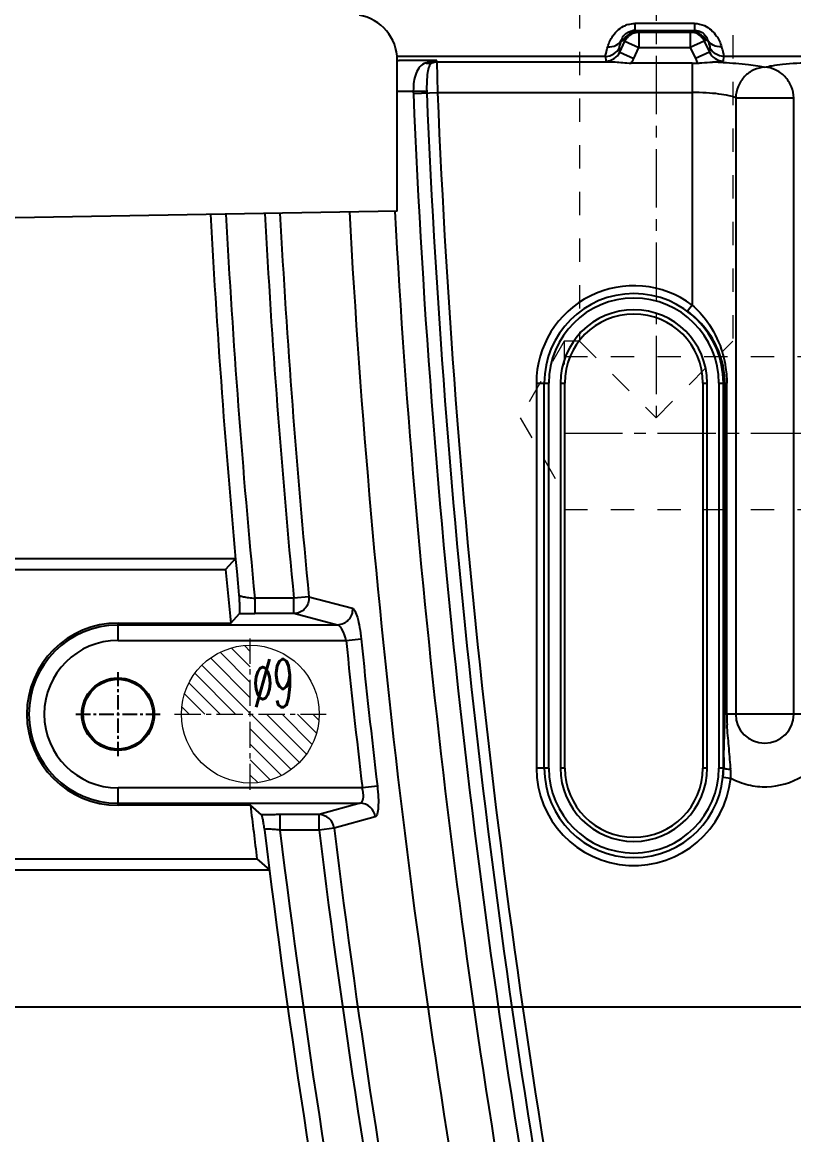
# Model space of a CAD drawing. Header units: millimetres. Extents: x 699 to 6116, y -3115 to -1923.
# Drawn here: x 831.5 to 881.8, y -2508.9 to -2436.2 of the extents above; entities that cross this region are included whole.
import ezdxf
from ezdxf.enums import TextEntityAlignment as Align

# ---------------------------------------------------------------- set-up
doc = ezdxf.new("R2010")
doc.units = ezdxf.units.MM
doc.header["$LTSCALE"] = 16.335
doc.header["$PDMODE"] = 3
doc.header["$PDSIZE"] = 0.3125
doc.linetypes.add('CENTER', pattern=[0.6, 0.375, -0.075, 0.075, -0.075])
doc.linetypes.add('HIDDEN', pattern=[0.2, 0.1, -0.1])
doc.layers.get('0').update_dxf_attribs({"linetype": 'CONTINUOUS'})
doc.layers.get('Defpoints').update_dxf_attribs({"linetype": 'CONTINUOUS'})
doc.layers.add('cool', color=153, linetype='HIDDEN', lineweight=9)
doc.layers.add('epin', color=13, linetype='CONTINUOUS', lineweight=9)
doc.styles.get("Standard").update_dxf_attribs({"font": 'txt', "width": 0.8})
doc.styles.add('TXT05', font='txt.shx', dxfattribs={"width": 0.5, "bigfont": 'gbcbig.shx'})
doc.dimstyles.get("Standard").update_dxf_attribs({"dimtxt": 0.15625, "dimasz": 0.1875, "dimexe": 0.125, "dimexo": 0.0625, "dimtad": 0, "dimtih": 1, "dimtoh": 1, "dimdsep": 46, "dimtxsty": 'Standard', "dimcen": 0.09, "dimadec": 0, "dimazin": 0, "dimtp": 0.01, "dimtm": 0.01, "dimtfac": 1, "dimtofl": 0, "dimtmove": 0, "dimatfit": 3, "dimfxl": 0, "dimtolj": 1, "dimarcsym": 0})

# ---------------------------------------------------------------- blocks, each defined once
blk = doc.blocks.new('epin_ejp_9')
at = {"layer": 'epin'}
h = blk.add_hatch(dxfattribs=at)
h.set_pattern_fill('_ANSI31', color=123, scale=0.225, angle=90, style=0)
h.set_pattern_definition([(135, (921.2436, 58.3575), (-0.5051394, -0.5051394), [])])
h.paths.add_polyline_path([(0, 4.5, 0.4142136), (-4.5, 0), (0, 0)])
h.paths.add_polyline_path([(4.5, 0), (0, 0), (0, -4.5, 0.4142136)])
at = {"layer": 'epin', "color": 1, "linetype": 'CENTER', "ltscale": 0.27989}
for p, q in [((0, -4.95), (0, 4.95)), ((-4.95, 0), (4.95, 0))]:
    blk.add_line(p, q, dxfattribs=at)
at = {"layer": 'epin'}
blk.add_circle((0, 0), 4.5, dxfattribs=at)
at = {"layer": 'epin', "color": 6, "style": 'TXT05', "width": 0.5}
blk.add_text('%%c9', height=3.15, dxfattribs=at).set_placement((1.4925, 2.025), align=Align.MIDDLE)
blk = doc.blocks.new('986')
at = {"layer": 'epin'}
blk.add_blockref('epin_ejp_9', (-3395.445, -185.027), dxfattribs=at)
blk = doc.blocks.new('*D756')
at = {"color": 4, "lineweight": -2}
for p, q in [((795.484, -2426.543), (775.484, -2436.647)), ((956.985, -2426.543), (795.484, -2426.543)), ((775.484, -2436.647), (755.484, -2436.647))]:
    blk.add_line(p, q, dxfattribs=at)
at = {"layer": 'Defpoints', "color": 0}
for p in [(1045.847, -2423.043), (957.047, -2426.543), (755.484, -2436.647)]:
    blk.add_point(p, dxfattribs=at)
at = {"color": 6, "insert": (744.151, -2436.647), "char_height": 10, "attachment_point": 5}
blk.add_mtext('\\A1;3.50', dxfattribs=at)
blk = doc.blocks.new('*D757')
at = {"color": 4, "lineweight": -2}
blk.add_line((976.485, -2500.543), (755.484, -2500.543), dxfattribs=at)
at = {"layer": 'Defpoints', "color": 0}
for p in [(1045.847, -2423.043), (755.484, -2500.543), (976.547, -2500.543)]:
    blk.add_point(p, dxfattribs=at)
at = {"color": 6, "insert": (740.151, -2500.543), "char_height": 10, "attachment_point": 5}
blk.add_mtext('\\A1;77.50', dxfattribs=at)
blk = doc.blocks.new('*D758')
at = {"color": 4, "lineweight": -2}
blk.add_line((890.285, -2596.043), (755.484, -2596.043), dxfattribs=at)
at = {"layer": 'Defpoints', "color": 0}
for p in [(1045.847, -2423.043), (755.484, -2596.043), (890.347, -2596.043)]:
    blk.add_point(p, dxfattribs=at)
at = {"color": 6, "insert": (738.151, -2596.043), "char_height": 10, "attachment_point": 5}
blk.add_mtext('\\A1;173.00', dxfattribs=at)

msp = doc.modelspace()

# ---------------------------------------------------------------- linework, layer by layer
at = {"color": 7, "linetype": 'Continuous'}
for p, q in [((871.456, -2436.292), (871.456, -2436.744)), ((875.352, -2436.292), (871.456, -2436.292)), ((871.456, -2436.744), (871.551, -2436.824)), ((871.456, -2436.744), (875.352, -2436.744)), ((871.551, -2436.824), (871.725, -2436.824)), ((871.725, -2436.856), (871.725, -2437.862)), ((871.725, -2436.856), (875.082, -2436.856)), ((875.082, -2436.824), (875.256, -2436.824)), ((875.082, -2436.856), (875.082, -2437.862)), ((875.352, -2436.744), (875.256, -2436.824)), ((875.352, -2436.292), (875.352, -2436.744)), ((870.479, -2438.159), (870.815, -2437.438)), ((870.597, -2437.368), (870.681, -2437.438)), ((870.815, -2437.438), (871.725, -2437.862)), ((871.152, -2436.957), (871.154, -2436.957)), ((875.992, -2437.438), (875.082, -2437.862)), ((875.654, -2436.957), (875.656, -2436.957)), ((875.992, -2437.438), (876.329, -2438.159)), ((876.21, -2437.368), (876.127, -2437.438)), ((870.479, -2438.159), (870.454, -2437.863)), ((870.479, -2438.159), (871.389, -2438.584)), ((871.389, -2438.584), (871.725, -2437.862)), ((871.725, -2437.862), (875.082, -2437.862)), ((875.082, -2437.862), (875.419, -2438.584)), ((876.329, -2438.159), (875.419, -2438.584)), ((876.354, -2437.863), (876.329, -2438.159)), ((869.544, -2438.439), (855.935, -2438.439)), ((855.947, -2448.543), (855.947, -2438.685)), ((855.947, -2438.685), (856.091, -2438.704)), ((858.518, -2438.704), (856.091, -2438.704)), ((858.518, -2438.801), (858.518, -2438.704)), ((858.518, -2438.801), (870.17, -2438.801)), ((858.52, -2438.801), (858.569, -2440.801)), ((869.544, -2438.439), (869.57, -2438.746)), ((875.2, -2438.878), (871.22, -2438.878)), ((877.238, -2438.746), (877.264, -2438.439)), ((882.956, -2438.439), (877.264, -2438.439)), ((855.947, -2440.704), (857.866, -2440.706)), ((856.995, -2440.867), (858.562, -2440.801)), ((858.569, -2440.801), (875.201, -2440.801)), ((875.201, -2440.801), (875.201, -2454.682)), ((878.044, -2441.153), (878.044, -2481.4)), ((878.044, -2441.153), (881.835, -2441.153)), ((881.835, -2481.4), (881.835, -2441.153)), ((855.947, -2448.543), (760.847, -2450.203)), ((875.201, -2454.682), (874.901, -2455.084)), ((865.028, -2459.782), (865.028, -2484.919)), ((865.028, -2459.782), (865.842, -2459.782)), ((865.529, -2484.919), (865.529, -2459.782)), ((865.842, -2484.919), (865.842, -2459.782)), ((866.603, -2459.782), (866.603, -2484.919)), ((866.603, -2459.782), (866.879, -2459.782)), ((866.879, -2484.919), (866.879, -2459.782)), ((875.907, -2459.782), (875.907, -2484.919)), ((875.907, -2459.782), (876.182, -2459.782)), ((876.182, -2484.919), (876.182, -2459.782)), ((876.943, -2459.782), (876.943, -2484.919)), ((876.943, -2459.782), (877.244, -2459.782)), ((877.244, -2484.919), (877.244, -2459.782)), ((877.34, -2459.782), (877.34, -2481.4)), ((877.34, -2459.782), (877.464, -2459.782)), ((877.464, -2481.4), (877.464, -2459.782)), ((798.743, -2471.227), (845.384, -2471.227)), ((845.384, -2471.227), (844.731, -2471.943)), ((799.459, -2471.943), (844.731, -2471.943)), ((849.19, -2473.833), (846.632, -2473.833)), ((846.637, -2473.833), (846.637, -2474.837)), ((850.173, -2473.738), (849.19, -2473.833)), ((849.19, -2474.837), (849.19, -2473.833)), ((850.173, -2473.738), (853.015, -2474.48)), ((845.066, -2475.448), (845.632, -2474.823)), ((849.19, -2474.837), (846.637, -2474.837)), ((852.033, -2475.581), (849.19, -2474.837)), ((837.709, -2476.585), (837.709, -2475.448)), ((837.709, -2475.448), (845.066, -2475.448)), ((852.033, -2475.581), (837.709, -2475.581)), ((837.709, -2476.585), (852.606, -2476.585)), ((852.606, -2476.585), (853.588, -2476.485)), ((884.678, -2481.4), (877.34, -2481.4)), ((865.842, -2484.919), (865.028, -2484.919)), ((866.879, -2484.919), (866.603, -2484.919)), ((876.182, -2484.919), (875.907, -2484.919)), ((877.244, -2484.919), (876.943, -2484.919)), ((877.225, -2485.526), (877.724, -2485.579)), ((877.716, -2484.992), (877.708, -2484.883)), ((837.709, -2487.353), (837.709, -2486.215)), ((853.664, -2486.215), (837.709, -2486.215)), ((854.644, -2486.1), (853.664, -2486.215)), ((837.709, -2487.22), (853.531, -2487.22)), ((846.358, -2487.353), (837.709, -2487.353)), ((847.069, -2487.984), (846.358, -2487.353)), ((853.531, -2487.22), (850.844, -2487.963)), ((848.284, -2487.963), (848.284, -2488.967)), ((850.844, -2487.963), (848.284, -2487.963)), ((850.844, -2488.967), (850.844, -2487.963)), ((854.511, -2488.105), (851.824, -2488.847)), ((850.844, -2488.967), (848.285, -2488.967)), ((851.824, -2488.847), (850.844, -2488.967)), ((799.459, -2490.858), (846.784, -2490.858)), ((846.784, -2490.858), (847.594, -2491.573)), ((798.743, -2491.573), (847.594, -2491.573))]:
    msp.add_line(p, q, dxfattribs=at)
at = {"color": 1, "linetype": 'CENTER', "ltscale": 0.155494}
for p, q in [((837.709, -2484.15), (837.709, -2478.65)), ((834.959, -2481.4), (840.459, -2481.4))]:
    msp.add_line(p, q, dxfattribs=at)
at = {"color": 7, "linetype": 'Continuous'}
for radius in [2.368, 2.276]:
    msp.add_circle((837.709, -2481.4), radius, dxfattribs=at)
for centre, radius, start, end in [((852.947, -2438.705), 3, 0.37078, 80), ((871.469, -2437.92), 1.629, 105.85808, 112.4304), ((871.454, -2437.699), 0.955, 89.91147, 97.51677), ((871.649, -2438.02), 1.164, 94.87142, 98.18876), ((875.082, -2437.859), 1.003, 46.58371, 89.99284), ((871.597, -2437.868), 1.013, 115.92366, 154.94597), ((871.725, -2437.858), 1.001, 111.68775, 133.43168), ((875.211, -2437.868), 1.013, 25.05415, 64.07646), ((875.444, -2437.581), 0.795, 15.56086, 23.44431), ((856.197, -2439.184), 0.492, 102.47628, 111.40211), ((869.552, -2437.727), 2.027, 325.39103, 334.9909), ((875.196, -2414.611), 24.267, 270.00903, 270.91981), ((877.256, -2437.726), 2.028, 205.00988, 214.50059), ((860.713, -2440.712), 3.721, 179.87891, 182.39131), ((1448.047, -2416.043), 591.573, 182.405014, 190.727289), ((862.682, -2440.628), 4.817, 180.92626, 182.40245), ((1448.047, -2416.043), 590.698, 182.405013, 190.727289), ((1448.047, -2416.043), 589.998, 182.405013, 190.727289), ((1448.047, -2416.043), 605.185, 183.098605, 185.460285), ((1448.047, -2416.043), 604.18, 183.102094, 185.488765), ((1448.047, -2416.043), 601.639, 183.110979, 185.512069), ((1448.047, -2416.043), 600.652, 183.11445, 185.512069), ((1448.047, -2416.043), 596.119, 183.130535, 190.727289), ((1448.047, -2416.043), 593.158, 183.141176, 190.727289), ((871.393, -2459.782), 6.365, 53.25486, 180), ((871.393, -2459.782), 5.852, 0, 180), ((871.393, -2459.782), 5.551, 0, 180), ((871.393, -2459.782), 4.79, 0, 180), ((871.393, -2459.782), 4.514, 0, 180), ((871.151, -2460.118), 6.277, 42.47881, 53.31829), ((871.71, -2459.799), 5.63, 0.16988, 11.27664), ((1448.047, -2416.043), 605.9, 185.293616, 185.626552), ((846.594, -2441.667), 33.17, 268.33832, 270.07421), ((837.709, -2481.4), 5.953, 90, 270), ((837.709, -2481.4), 5.819, 90, 270), ((837.709, -2481.4), 4.815, 90, 270), ((1448.047, -2416.043), 598.511, 185.805659, 186.733165), ((1448.047, -2416.043), 597.524, 185.805659, 186.733165), ((890.29, -2481.384), 12.826, 180.07228, 183.17837), ((879.94, -2481.4), 1.896, 180.00223, 360), ((947.04, -2485.647), 69.784, 178.83002, 179.40246), ((871.393, -2484.919), 6.365, 180, 354.04902), ((871.393, -2484.919), 5.852, 180, 0), ((871.393, -2484.919), 5.551, 180, 360), ((871.393, -2484.919), 4.79, 180, 360), ((871.393, -2484.919), 4.514, 180, 0), ((870.663, -2484.842), 6.598, 354.04051, 357.5136), ((870.752, -2484.846), 6.508, 357.51794, 359.35452), ((872.698, -2485.343), 5.03, 359.46016, 4.00103), ((872.732, -2485.344), 4.997, 357.29748, 359.45979), ((1448.047, -2416.043), 605.9, 186.758966, 187.092828), ((1448.047, -2416.043), 605.185, 186.919964, 190.727289), ((1448.047, -2416.043), 604.18, 186.93249, 190.727289), ((1448.047, -2416.043), 601.639, 186.961913, 190.727289), ((1448.047, -2416.043), 600.652, 186.961913, 190.727289)]:
    msp.add_arc(centre, radius, start, end, dxfattribs=at)
for points, knots in [([(869.687, -2437.813), (869.761, -2437.56), (870.022, -2436.988), (870.518, -2436.55), (870.848, -2436.414)], [0, 0, 0, 0, 0.424987, 1, 1, 1, 1]), ([(870.597, -2437.368), (870.628, -2437.256), (870.787, -2436.954), (871.115, -2436.78), (871.329, -2436.752)], [0, 0, 0, 0, 0.348013, 1, 1, 1, 1]), ([(871.551, -2436.824), (871.506, -2436.824), (871.417, -2436.835), (871.311, -2436.848), (871.089, -2436.957), (871.152, -2436.957)], [0, 0, 0, 0, 0.314618, 0.565572, 1, 1, 1, 1]), ([(871.352, -2436.895), (871.362, -2436.893), (871.405, -2436.882), (871.449, -2436.873), (871.484, -2436.868)], [0, 0, 0, 0, 0.218281, 1, 1, 1, 1]), ([(875.169, -2436.856), (875.229, -2436.856), (875.383, -2436.869), (875.531, -2436.917), (875.619, -2436.947)], [0, 0, 0, 0, 0.390798, 1, 1, 1, 1]), ([(875.656, -2436.957), (875.66, -2436.957), (875.669, -2436.956), (875.658, -2436.934), (875.625, -2436.916), (875.554, -2436.875), (875.428, -2436.836), (875.321, -2436.824), (875.256, -2436.824)], [0, 0, 0, 0, 0.022646, 0.043019, 0.125728, 0.291104, 0.570822, 1, 1, 1, 1]), ([(875.352, -2436.744), (875.399, -2436.744), (875.573, -2436.756), (875.742, -2436.818), (875.849, -2436.886)], [0, 0, 0, 0, 0.271694, 1, 1, 1, 1]), ([(875.849, -2436.886), (875.895, -2436.915), (876.028, -2437.019), (876.129, -2437.16), (876.174, -2437.264)], [0, 0, 0, 0, 0.324699, 1, 1, 1, 1]), ([(876.002, -2436.432), (876.319, -2436.574), (876.795, -2437.007), (877.049, -2437.565), (877.12, -2437.813)], [0, 0, 0, 0, 0.57449, 1, 1, 1, 1]), ([(869.687, -2437.813), (869.871, -2437.83), (870.241, -2437.778), (870.521, -2437.518), (870.597, -2437.368)], [0, 0, 0, 0, 0.522338, 1, 1, 1, 1]), ([(870.454, -2437.863), (870.452, -2437.842), (870.463, -2437.785), (870.506, -2437.618), (870.558, -2437.476), (870.597, -2437.368)], [0, 0, 0, 0, 0.123367, 0.332805, 1, 1, 1, 1]), ([(871.154, -2436.957), (871.174, -2436.955), (871.238, -2436.926), (871.305, -2436.908), (871.352, -2436.895)], [0, 0, 0, 0, 0.290572, 1, 1, 1, 1]), ([(875.619, -2436.947), (875.623, -2436.949), (875.635, -2436.952), (875.646, -2436.956), (875.654, -2436.957)], [0, 0, 0, 0, 0.353076, 1, 1, 1, 1]), ([(877.12, -2437.813), (876.937, -2437.83), (876.567, -2437.778), (876.287, -2437.518), (876.21, -2437.368)], [0, 0, 0, 0, 0.522337, 1, 1, 1, 1]), ([(876.21, -2437.368), (876.221, -2437.398), (876.259, -2437.501), (876.294, -2437.605), (876.316, -2437.679)], [0, 0, 0, 0, 0.290853, 1, 1, 1, 1]), ([(869.544, -2438.439), (869.542, -2438.412), (869.552, -2438.34), (869.596, -2438.131), (869.647, -2437.95), (869.687, -2437.813)], [0, 0, 0, 0, 0.124734, 0.334633, 1, 1, 1, 1]), ([(869.544, -2438.439), (869.731, -2438.439), (870.113, -2438.33), (870.374, -2438.032), (870.454, -2437.863)], [0, 0, 0, 0, 0.500609, 1, 1, 1, 1]), ([(869.57, -2438.746), (869.758, -2438.746), (870.142, -2438.634), (870.4, -2438.33), (870.479, -2438.159)], [0, 0, 0, 0, 0.500366, 1, 1, 1, 1]), ([(876.316, -2437.679), (876.328, -2437.717), (876.343, -2437.778), (876.356, -2437.84), (876.354, -2437.863)], [0, 0, 0, 0, 0.633007, 1, 1, 1, 1]), ([(876.329, -2438.159), (876.407, -2438.33), (876.666, -2438.634), (877.05, -2438.746), (877.238, -2438.746)], [0, 0, 0, 0, 0.499688, 1, 1, 1, 1]), ([(877.264, -2438.439), (877.077, -2438.439), (876.695, -2438.33), (876.433, -2438.032), (876.354, -2437.863)], [0, 0, 0, 0, 0.500608, 1, 1, 1, 1]), ([(877.12, -2437.813), (877.16, -2437.95), (877.212, -2438.131), (877.255, -2438.34), (877.265, -2438.412), (877.264, -2438.439)], [0, 0, 0, 0, 0.665367, 0.875266, 1, 1, 1, 1]), ([(857.808, -2438.866), (857.664, -2438.92), (857.387, -2439.101), (857.139, -2439.555), (857.016, -2440.101), (856.992, -2440.496), (856.992, -2440.703)], [0, 0, 0, 0, 0.216551, 0.444388, 0.708962, 1, 1, 1, 1]), ([(857.808, -2438.866), (857.841, -2438.875), (857.971, -2438.904), (858.11, -2438.896), (858.203, -2438.865)], [0, 0, 0, 0, 0.262944, 1, 1, 1, 1]), ([(858.203, -2438.865), (858.12, -2438.919), (857.982, -2439.13), (857.867, -2439.759), (857.859, -2440.303), (857.866, -2440.706)], [0, 0, 0, 0, 0.154087, 0.369385, 1, 1, 1, 1]), ([(858.516, -2438.704), (858.489, -2438.712), (858.378, -2438.752), (858.275, -2438.812), (858.203, -2438.865)], [0, 0, 0, 0, 0.237559, 1, 1, 1, 1]), ([(869.57, -2438.746), (869.617, -2438.751), (869.817, -2438.772), (870.017, -2438.79), (870.17, -2438.801)], [0, 0, 0, 0, 0.237498, 1, 1, 1, 1]), ([(870.17, -2438.801), (870.335, -2438.813), (870.683, -2438.856), (871.035, -2438.878), (871.22, -2438.878)], [0, 0, 0, 0, 0.471585, 1, 1, 1, 1]), ([(875.202, -2438.878), (875.199, -2439.12), (875.203, -2439.761), (875.2, -2440.402), (875.2, -2440.801)], [0, 0, 0, 0, 0.378122, 1, 1, 1, 1]), ([(875.585, -2438.875), (875.669, -2438.874), (875.986, -2438.859), (876.302, -2438.818), (876.536, -2438.812)], [0, 0, 0, 0, 0.262904, 1, 1, 1, 1]), ([(876.519, -2438.809), (876.584, -2438.805), (876.824, -2438.788), (877.063, -2438.764), (877.238, -2438.746)], [0, 0, 0, 0, 0.268761, 1, 1, 1, 1]), ([(877.229, -2438.841), (877.165, -2438.84), (876.929, -2438.834), (876.691, -2438.827), (876.519, -2438.809)], [0, 0, 0, 0, 0.270348, 1, 1, 1, 1]), ([(877.229, -2438.841), (877.779, -2438.866), (878.539, -2438.923), (879.442, -2439.039), (879.796, -2439.11), (879.94, -2439.153)], [0, 0, 0, 0, 0.604489, 0.835151, 1, 1, 1, 1]), ([(879.94, -2439.153), (880.097, -2439.106), (880.485, -2439.031), (881.489, -2438.905), (882.338, -2438.856), (882.956, -2438.833)], [0, 0, 0, 0, 0.161616, 0.389385, 1, 1, 1, 1]), ([(879.94, -2439.153), (879.696, -2439.162), (879.202, -2439.283), (878.584, -2439.734), (878.163, -2440.386), (878.053, -2440.897), (878.044, -2441.153)], [0, 0, 0, 0, 0.242853, 0.491552, 0.745133, 1, 1, 1, 1]), ([(881.835, -2441.153), (881.827, -2440.907), (881.72, -2440.396), (881.298, -2439.732), (880.667, -2439.278), (880.174, -2439.161), (879.94, -2439.153)], [0, 0, 0, 0, 0.24522, 0.508448, 0.766423, 1, 1, 1, 1]), ([(878.044, -2441.153), (877.907, -2441.085), (877.54, -2440.986), (876.896, -2440.882), (876.09, -2440.816), (875.507, -2440.801), (875.201, -2440.801)], [0, 0, 0, 0, 0.158927, 0.392059, 0.681054, 1, 1, 1, 1]), ([(876.179, -2455.76), (876.575, -2456.311), (876.996, -2457.138), (877.24, -2458.014), (877.29, -2458.239)], [0, 0, 0, 0, 0.746531, 1, 1, 1, 1]), ([(876.942, -2457.724), (876.875, -2457.556), (876.575, -2456.891), (876.151, -2456.283), (875.781, -2455.879)], [0, 0, 0, 0, 0.2482, 1, 1, 1, 1]), ([(877.231, -2458.698), (877.214, -2458.614), (877.14, -2458.283), (877.035, -2457.959), (876.942, -2457.724)], [0, 0, 0, 0, 0.253095, 1, 1, 1, 1]), ([(877.29, -2458.239), (877.319, -2458.363), (877.419, -2458.872), (877.464, -2459.391), (877.464, -2459.782)], [0, 0, 0, 0, 0.246502, 1, 1, 1, 1]), ([(845.608, -2473.627), (845.605, -2473.635), (845.632, -2473.662), (845.724, -2473.69), (845.936, -2473.745), (846.254, -2473.791), (846.502, -2473.821), (846.637, -2473.833)], [0, 0, 0, 0, 0.024217, 0.080721, 0.295791, 0.618496, 1, 1, 1, 1]), ([(845.609, -2473.629), (845.615, -2473.762), (845.625, -2473.959), (845.636, -2474.216), (845.643, -2474.393), (845.646, -2474.549), (845.649, -2474.678), (845.641, -2474.762), (845.642, -2474.813), (845.632, -2474.823)], [0, 0, 0, 0, 0.334106, 0.494625, 0.644833, 0.777967, 0.886826, 0.963575, 1, 1, 1, 1]), ([(850.173, -2473.738), (850.184, -2473.876), (850.15, -2474.158), (849.938, -2474.523), (849.6, -2474.774), (849.326, -2474.836), (849.19, -2474.837)], [0, 0, 0, 0, 0.251595, 0.502895, 0.752468, 1, 1, 1, 1]), ([(853.015, -2474.48), (853.027, -2474.623), (852.991, -2474.906), (852.779, -2475.264), (852.449, -2475.515), (852.174, -2475.579), (852.033, -2475.581)], [0, 0, 0, 0, 0.262611, 0.502892, 0.741597, 1, 1, 1, 1]), ([(853.015, -2474.48), (853.046, -2474.488), (853.111, -2474.546), (853.232, -2474.749), (853.366, -2475.156), (853.498, -2475.767), (853.562, -2476.234), (853.588, -2476.485)], [0, 0, 0, 0, 0.045278, 0.115647, 0.335521, 0.643029, 1, 1, 1, 1]), ([(852.606, -2476.585), (852.557, -2476.344), (852.449, -2476.014), (852.227, -2475.684), (852.094, -2475.589), (852.033, -2475.581)], [0, 0, 0, 0, 0.617595, 0.845801, 1, 1, 1, 1]), ([(877.271, -2484.222), (877.28, -2483.746), (877.31, -2482.805), (877.34, -2481.864), (877.34, -2481.4)], [0, 0, 0, 0, 0.506673, 1, 1, 1, 1]), ([(877.724, -2485.579), (878.082, -2485.769), (878.849, -2486.063), (880.469, -2486.235), (882.498, -2485.65), (883.963, -2484.131), (884.575, -2482.621), (884.678, -2481.805), (884.678, -2481.4)], [0, 0, 0, 0, 0.125506, 0.251043, 0.499995, 0.74896, 0.874499, 1, 1, 1, 1]), ([(877.708, -2484.883), (877.673, -2484.415), (877.623, -2483.717), (877.53, -2482.79), (877.487, -2482.328), (877.484, -2482.095)], [0, 0, 0, 0, 0.503761, 0.749741, 1, 1, 1, 1]), ([(877.26, -2484.919), (877.267, -2484.934), (877.323, -2484.951), (877.415, -2484.972), (877.557, -2484.985), (877.661, -2484.991), (877.716, -2484.992)], [0, 0, 0, 0, 0.104603, 0.325015, 0.644716, 1, 1, 1, 1]), ([(853.531, -2487.22), (853.651, -2487.203), (853.743, -2486.903), (853.728, -2486.576), (853.693, -2486.338), (853.664, -2486.215)], [0, 0, 0, 0, 0.341185, 0.643654, 1, 1, 1, 1]), ([(854.644, -2486.1), (854.673, -2486.347), (854.712, -2486.81), (854.714, -2487.42), (854.67, -2487.83), (854.594, -2488.038), (854.538, -2488.097), (854.511, -2488.105)], [0, 0, 0, 0, 0.363849, 0.675611, 0.892087, 0.958148, 1, 1, 1, 1]), ([(854.511, -2488.105), (854.481, -2487.87), (854.248, -2487.41), (853.765, -2487.222), (853.531, -2487.22)], [0, 0, 0, 0, 0.502838, 1, 1, 1, 1]), ([(848.284, -2487.963), (848.176, -2487.963), (847.771, -2487.965), (847.366, -2487.972), (847.069, -2487.984)], [0, 0, 0, 0, 0.266468, 1, 1, 1, 1]), ([(847.069, -2487.984), (847.078, -2487.992), (847.089, -2488.029), (847.11, -2488.094), (847.132, -2488.192), (847.168, -2488.367), (847.215, -2488.625), (847.252, -2488.842), (847.271, -2488.957)], [0, 0, 0, 0, 0.036581, 0.108365, 0.210582, 0.337991, 0.647624, 1, 1, 1, 1]), ([(851.824, -2488.847), (851.794, -2488.613), (851.561, -2488.153), (851.078, -2487.965), (850.844, -2487.963)], [0, 0, 0, 0, 0.50284, 1, 1, 1, 1]), ([(848.284, -2488.967), (848.151, -2488.951), (847.958, -2488.932), (847.71, -2488.917), (847.559, -2488.91), (847.424, -2488.914), (847.352, -2488.915), (847.26, -2488.938), (847.271, -2488.957)], [0, 0, 0, 0, 0.392008, 0.568514, 0.721998, 0.845674, 0.934252, 1, 1, 1, 1])]:
    msp.add_open_spline(points, degree=3, knots=knots, dxfattribs=at)
for points in [[(871.024, -2436.353), (871.164, -2436.313), (871.311, -2436.292), (871.456, -2436.292)], [(871.355, -2436.928), (871.472, -2436.881), (871.6, -2436.856), (871.725, -2436.856)], [(871.55, -2436.86), (871.58, -2436.858), (871.609, -2436.856), (871.639, -2436.856)], [(875.352, -2436.292), (875.573, -2436.292), (875.799, -2436.342), (876.002, -2436.432)], [(870.815, -2437.438), (870.868, -2437.323), (870.945, -2437.218), (871.036, -2437.131)], [(875.771, -2437.131), (875.863, -2437.218), (875.939, -2437.323), (875.992, -2437.438)], [(856.018, -2438.727), (855.993, -2438.736), (855.97, -2438.747), (855.947, -2438.76)], [(857.808, -2438.866), (858.034, -2438.78), (858.275, -2438.726), (858.516, -2438.704)], [(858.203, -2438.865), (858.302, -2438.823), (858.412, -2438.801), (858.52, -2438.801)], [(875.201, -2454.682), (875.567, -2455), (875.896, -2455.366), (876.179, -2455.76)]]:
    msp.add_open_spline(points, degree=3, dxfattribs=at)
at = {"layer": 'cool', "color": 1, "linetype": 'CENTER', "ltscale": 0.621977}
for p, q in [((872.847, -2359.156), (872.847, -2462.043)), ((866.847, -2463.043), (1330.847, -2463.043))]:
    msp.add_line(p, q, dxfattribs=at)
at = {"layer": 'cool', "ltscale": 0.932966}
for p, q in [((867.847, -2368.043), (867.847, -2457.043)), ((877.847, -2373.043), (877.847, -2457.043)), ((866.847, -2457.043), (863.96, -2462.043)), ((866.847, -2457.043), (866.847, -2467.043)), ((867.847, -2457.043), (866.847, -2457.043)), ((867.847, -2457.043), (872.847, -2462.043)), ((872.847, -2462.043), (877.847, -2457.043)), ((866.847, -2458.043), (1316.517, -2458.043)), ((863.96, -2462.043), (866.847, -2467.043)), ((866.847, -2468.043), (1316.517, -2468.043))]:
    msp.add_line(p, q, dxfattribs=at)

# ---------------------------------------------------------------- block references
msp.add_blockref('986', (4241.793, -2296.373))

# ---------------------------------------------------------------- dimensions: what is measured, and where the dimension line sits
for feature_location, offset, picture, middle in [((890.347, -2596.043), (-134.863, 0), '*D758', (738.151, -2596.043)), ((976.547, -2500.543), (-221.063, 0), '*D757', (740.151, -2500.543)), ((957.047, -2426.543), (-201.563, -10.104), '*D756', (744.151, -2436.647))]:
    dim = msp.add_ordinate_dim(feature_location=feature_location, offset=offset, dtype=0, origin=(1045.847, -2423.043), dimstyle='Standard', override={"dimtxt": 10, "dimasz": 10, "dimgap": 0, "dimtih": 0, "dimtoh": 0, "dimzin": 0, "dimcen": 0, "dimclrd": 4, "dimclre": 4, "dimclrt": 6, "dimadec": 2, "dimtp": 0, "dimtm": 0, "dimtzin": 0})
    dim.commit()
    dim.dimension.update_dxf_attribs({"geometry": picture, "text_midpoint": middle})

doc.saveas('drawing.dxf')
